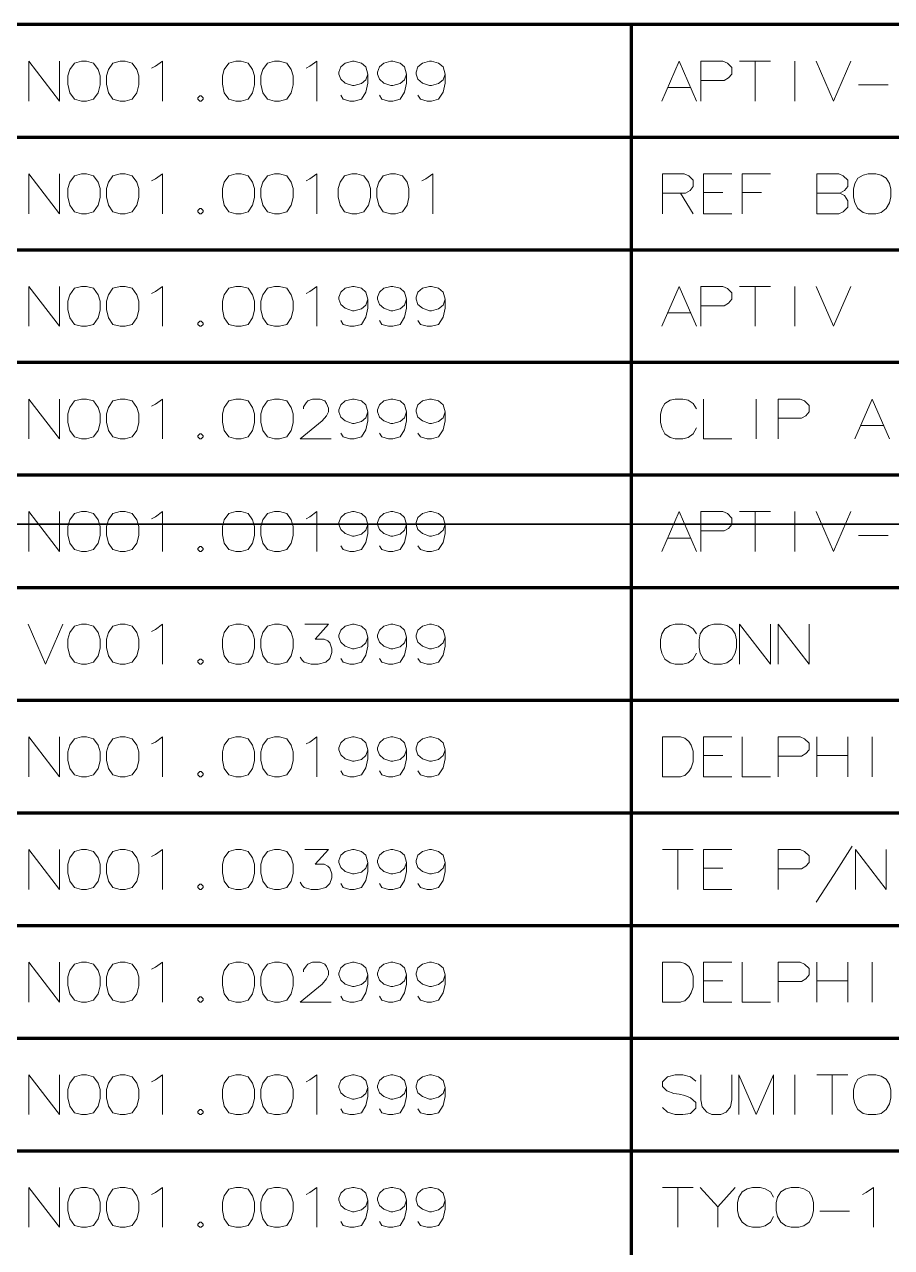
# Model space of a CAD drawing. Header units: millimetres. Extents: x 0 to 174, y 0 to 33.
# Drawn here: x 73.455 to 76.535, y 24.389 to 28.736 of the extents above; entities that cross this region are included whole.
import ezdxf

# ---------------------------------------------------------------- set-up
doc = ezdxf.new("R2010")
doc.units = ezdxf.units.MM
doc.layers.add('PDF_Geomertry', color=7, linetype='Continuous', true_color=0x405f80)

msp = doc.modelspace()

# ---------------------------------------------------------------- linework, layer by layer
at = {"layer": 'PDF_Geomertry', "color": 165, "lineweight": 70, "true_color": 0x5267a5}
for points in [[(70.2461, 28.3354), (70.2461, 27.9353), (71.3026, 27.9353), (71.3026, 28.3354), (75.611, 28.3354), (75.611, 28.7357), (71.3026, 28.7357)], [(70.2461, 27.9353), (70.2461, 27.535), (71.3026, 27.535), (71.3026, 27.9353), (75.611, 27.9353), (75.611, 28.3354), (83.901, 28.3354), (83.901, 28.7357), (75.611, 28.7357)], [(70.2461, 27.535), (70.2461, 27.1347), (71.3026, 27.1347), (71.3026, 27.535), (75.611, 27.535), (75.611, 27.9353), (83.901, 27.9353), (83.901, 28.3354), (85.7837, 28.3354), (85.7837, 28.7357), (83.901, 28.7357)], [(70.2461, 27.1347), (70.2461, 26.7346), (71.3026, 26.7346), (71.3026, 27.1347), (75.611, 27.1347), (75.611, 27.535), (83.901, 27.535), (83.901, 27.9353), (85.7837, 27.9353), (85.7837, 28.3354), (98.9892, 28.3354), (98.9892, 28.7357), (85.7837, 28.7357)], [(70.2461, 26.7346), (70.2461, 26.3343), (71.3026, 26.3343), (71.3026, 26.7346), (75.611, 26.7346), (75.611, 27.1347), (83.901, 27.1347), (83.901, 27.535), (85.7837, 27.535), (85.7837, 27.9353), (98.9892, 27.9353), (98.9892, 28.3354)], [(70.2461, 26.3343), (70.2461, 25.934), (71.3026, 25.934), (71.3026, 26.3343), (75.611, 26.3343), (75.611, 26.7346), (83.901, 26.7346), (83.901, 27.1347), (85.7837, 27.1347), (85.7837, 27.535), (98.9892, 27.535), (98.9892, 27.9353)], [(70.2461, 25.934), (70.2461, 25.5339), (71.3026, 25.5339), (71.3026, 25.934), (75.611, 25.934), (75.611, 26.3343), (83.901, 26.3343), (83.901, 26.7346), (85.7837, 26.7346), (85.7837, 27.1347), (98.9892, 27.1347), (98.9892, 27.535)], [(70.2461, 25.5339), (70.2461, 25.1336), (71.3026, 25.1336), (71.3026, 25.5339), (75.611, 25.5339), (75.611, 25.934), (83.901, 25.934), (83.901, 26.3343), (85.7837, 26.3343), (85.7837, 26.7346), (98.9892, 26.7346), (98.9892, 27.1347)], [(70.2461, 25.1336), (70.2461, 24.7333), (71.3026, 24.7333), (71.3026, 25.1336), (75.611, 25.1336), (75.611, 25.5339), (83.901, 25.5339), (83.901, 25.934), (85.7837, 25.934), (85.7837, 26.3343), (98.9892, 26.3343), (98.9892, 26.7346)], [(70.2461, 24.7333), (70.2461, 24.3332), (71.3026, 24.3332), (71.3026, 24.7333), (75.611, 24.7333), (75.611, 25.1336), (83.901, 25.1336), (83.901, 25.5339), (85.7837, 25.5339), (85.7837, 25.934), (98.9892, 25.934), (98.9892, 26.3343)], [(70.2461, 24.3332), (70.2461, 23.9329), (71.3026, 23.9329), (71.3026, 24.3332), (75.611, 24.3332), (75.611, 24.7333), (83.901, 24.7333), (83.901, 25.1336), (85.7837, 25.1336), (85.7837, 25.5339), (98.9892, 25.5339), (98.9892, 25.934)]]:
    msp.add_lwpolyline(points, dxfattribs=at)
at = {"layer": 'PDF_Geomertry', "color": 18, "lineweight": 13, "true_color": 0x260000}
for points in [[(73.5796, 28.6053), (73.5796, 28.4636), (73.4699, 28.6053), (73.4699, 28.4636)], [(73.9064, 28.5801), (73.9201, 28.5871), (73.9453, 28.6053), (73.9453, 28.4636)], [(74.4551, 28.5801), (74.4688, 28.5871), (74.4939, 28.6053), (74.4939, 28.4636)], [(74.6746, 28.5596), (74.6676, 28.5847), (74.6517, 28.5985), (74.6265, 28.6053), (74.6197, 28.6053), (74.5946, 28.5985), (74.5785, 28.5847), (74.5717, 28.5664), (74.5717, 28.5596), (74.5785, 28.5412), (74.5946, 28.5276), (74.6197, 28.5185), (74.6265, 28.5185), (74.6517, 28.5253), (74.6676, 28.539), (74.6746, 28.5596), (74.6746, 28.5276), (74.6676, 28.4956), (74.6517, 28.4704), (74.6265, 28.4636), (74.6106, 28.4636), (74.5876, 28.4704), (74.5785, 28.4842)], [(74.8117, 28.5596), (74.8049, 28.5847), (74.7889, 28.5985), (74.7636, 28.6053), (74.7568, 28.6053), (74.7317, 28.5985), (74.7157, 28.5847), (74.7087, 28.5664), (74.7087, 28.5596), (74.7157, 28.5412), (74.7317, 28.5276), (74.7568, 28.5185), (74.7636, 28.5185), (74.7889, 28.5253), (74.8049, 28.539), (74.8117, 28.5596), (74.8117, 28.5276), (74.8049, 28.4956), (74.7889, 28.4704), (74.7636, 28.4636), (74.7476, 28.4636), (74.7249, 28.4704), (74.7157, 28.4842)], [(74.9489, 28.5596), (74.9419, 28.5847), (74.926, 28.5985), (74.9008, 28.6053), (74.894, 28.6053), (74.8689, 28.5985), (74.8528, 28.5847), (74.846, 28.5664), (74.846, 28.5596), (74.8528, 28.5412), (74.8689, 28.5276), (74.894, 28.5185), (74.9008, 28.5185), (74.926, 28.5253), (74.9419, 28.539), (74.9489, 28.5596), (74.9489, 28.5276), (74.9419, 28.4956), (74.926, 28.4704), (74.9008, 28.4636), (74.8849, 28.4636), (74.8619, 28.4704), (74.8528, 28.4842)], [(75.7185, 28.4636), (75.7803, 28.6053), (75.8419, 28.4636)], [(75.8579, 28.5367), (75.9403, 28.5367), (75.9562, 28.5458), (75.9676, 28.5596), (75.9676, 28.5825), (75.9517, 28.5985), (75.9357, 28.6053), (75.8579, 28.6053), (75.8579, 28.4636)], [(75.9951, 28.6053), (76.1049, 28.6053)], [(76.05, 28.4636), (76.05, 28.6053)], [(76.1917, 28.4636), (76.1917, 28.6053)], [(76.2672, 28.6053), (76.3289, 28.4636), (76.3906, 28.6053)], [(76.4181, 28.5207), (76.5232, 28.5207)], [(75.7392, 28.5115), (75.8214, 28.5115)], [(73.5796, 28.2051), (73.5796, 28.0633), (73.4699, 28.2051), (73.4699, 28.0633)], [(73.9064, 28.18), (73.9201, 28.1868), (73.9453, 28.2051), (73.9453, 28.0633)], [(74.4551, 28.18), (74.4688, 28.1868), (74.4939, 28.2051), (74.4939, 28.0633)], [(74.8665, 28.18), (74.8803, 28.1868), (74.9054, 28.2051), (74.9054, 28.0633)], [(75.7208, 28.1365), (75.8031, 28.1365), (75.8192, 28.1457), (75.8306, 28.1593), (75.8306, 28.1822), (75.8146, 28.1982), (75.7985, 28.2051), (75.7208, 28.2051), (75.7208, 28.0633)], [(75.9676, 28.0633), (75.8671, 28.0633), (75.8671, 28.2051), (75.9676, 28.2051)], [(76.0043, 28.0633), (76.0043, 28.2051), (76.1049, 28.2051)], [(75.7849, 28.1365), (75.8306, 28.0633)], [(75.9357, 28.1388), (75.8671, 28.1388)], [(76.0729, 28.1388), (76.0043, 28.1388)], [(76.2694, 28.1365), (76.3518, 28.1365)], [(73.5796, 27.8049), (73.5796, 27.6631), (73.4699, 27.8049), (73.4699, 27.6631)], [(73.9064, 27.7797), (73.9201, 27.7865), (73.9453, 27.8049), (73.9453, 27.6631)], [(74.4551, 27.7797), (74.4688, 27.7865), (74.4939, 27.8049), (74.4939, 27.6631)], [(74.6746, 27.7592), (74.6676, 27.7843), (74.6517, 27.7981), (74.6265, 27.8049), (74.6197, 27.8049), (74.5946, 27.7981), (74.5785, 27.7843), (74.5717, 27.766), (74.5717, 27.7592), (74.5785, 27.7408), (74.5946, 27.7271), (74.6197, 27.7179), (74.6265, 27.7179), (74.6517, 27.7249), (74.6676, 27.7386), (74.6746, 27.7592), (74.6746, 27.7271), (74.6676, 27.6951), (74.6517, 27.67), (74.6265, 27.6631), (74.6106, 27.6631), (74.5876, 27.67), (74.5785, 27.6837)], [(74.8117, 27.7592), (74.8049, 27.7843), (74.7889, 27.7981), (74.7636, 27.8049), (74.7568, 27.8049), (74.7317, 27.7981), (74.7157, 27.7843), (74.7087, 27.766), (74.7087, 27.7592), (74.7157, 27.7408), (74.7317, 27.7271), (74.7568, 27.7179), (74.7636, 27.7179), (74.7889, 27.7249), (74.8049, 27.7386), (74.8117, 27.7592), (74.8117, 27.7271), (74.8049, 27.6951), (74.7889, 27.67), (74.7636, 27.6631), (74.7476, 27.6631), (74.7249, 27.67), (74.7157, 27.6837)], [(74.9489, 27.7592), (74.9419, 27.7843), (74.926, 27.7981), (74.9008, 27.8049), (74.894, 27.8049), (74.8689, 27.7981), (74.8528, 27.7843), (74.846, 27.766), (74.846, 27.7592), (74.8528, 27.7408), (74.8689, 27.7271), (74.894, 27.7179), (74.9008, 27.7179), (74.926, 27.7249), (74.9419, 27.7386), (74.9489, 27.7592), (74.9489, 27.7271), (74.9419, 27.6951), (74.926, 27.67), (74.9008, 27.6631), (74.8849, 27.6631), (74.8619, 27.67), (74.8528, 27.6837)], [(75.7185, 27.6631), (75.7803, 27.8049), (75.8419, 27.6631)], [(75.8579, 27.7363), (75.9403, 27.7363), (75.9562, 27.7454), (75.9676, 27.7592), (75.9676, 27.7819), (75.9517, 27.7979), (75.9357, 27.8049), (75.8579, 27.8049), (75.8579, 27.6631)], [(75.9951, 27.8049), (76.1049, 27.8049)], [(76.05, 27.6631), (76.05, 27.8049)], [(76.1917, 27.6631), (76.1917, 27.8049)], [(76.2672, 27.8049), (76.3289, 27.6631), (76.3906, 27.8049)], [(75.7392, 27.7111), (75.8214, 27.7111)], [(73.5796, 27.4046), (73.5796, 27.2629), (73.4699, 27.4046), (73.4699, 27.2629)], [(73.9064, 27.3794), (73.9201, 27.3864), (73.9453, 27.4046), (73.9453, 27.2629)], [(74.5442, 27.2629), (74.4344, 27.2629), (74.5122, 27.3269), (74.5282, 27.3451), (74.5351, 27.3589), (74.5351, 27.3726), (74.5282, 27.3886), (74.5214, 27.3978), (74.5054, 27.4046), (74.4779, 27.4046), (74.4619, 27.3978), (74.4551, 27.3908), (74.446, 27.3772), (74.446, 27.3703)], [(74.6746, 27.3589), (74.6676, 27.384), (74.6517, 27.3978), (74.6265, 27.4046), (74.6197, 27.4046), (74.5946, 27.3978), (74.5785, 27.384), (74.5717, 27.3657), (74.5717, 27.3589), (74.5785, 27.3406), (74.5946, 27.3269), (74.6197, 27.3178), (74.6265, 27.3178), (74.6517, 27.3246), (74.6676, 27.3383), (74.6746, 27.3589), (74.6746, 27.3269), (74.6676, 27.2949), (74.6517, 27.2697), (74.6265, 27.2629), (74.6106, 27.2629), (74.5876, 27.2697), (74.5785, 27.2835)], [(74.8117, 27.3589), (74.8049, 27.384), (74.7889, 27.3978), (74.7636, 27.4046), (74.7568, 27.4046), (74.7317, 27.3978), (74.7157, 27.384), (74.7087, 27.3657), (74.7087, 27.3589), (74.7157, 27.3406), (74.7317, 27.3269), (74.7568, 27.3178), (74.7636, 27.3178), (74.7889, 27.3246), (74.8049, 27.3383), (74.8117, 27.3589), (74.8117, 27.3269), (74.8049, 27.2949), (74.7889, 27.2697), (74.7636, 27.2629), (74.7476, 27.2629), (74.7249, 27.2697), (74.7157, 27.2835)], [(74.9489, 27.3589), (74.9419, 27.384), (74.926, 27.3978), (74.9008, 27.4046), (74.894, 27.4046), (74.8689, 27.3978), (74.8528, 27.384), (74.846, 27.3657), (74.846, 27.3589), (74.8528, 27.3406), (74.8689, 27.3269), (74.894, 27.3178), (74.9008, 27.3178), (74.926, 27.3246), (74.9419, 27.3383), (74.9489, 27.3589), (74.9489, 27.3269), (74.9419, 27.2949), (74.926, 27.2697), (74.9008, 27.2629), (74.8849, 27.2629), (74.8619, 27.2697), (74.8528, 27.2835)], [(75.8419, 27.3018), (75.8306, 27.2811), (75.8122, 27.2675), (75.794, 27.2629), (75.7665, 27.2629), (75.7482, 27.2675), (75.73, 27.2811), (75.7185, 27.3018), (75.714, 27.3224), (75.714, 27.3497), (75.7185, 27.3703), (75.73, 27.3886), (75.7482, 27.4), (75.7665, 27.4046), (75.794, 27.4046), (75.8122, 27.4), (75.8306, 27.3886), (75.8419, 27.3703)], [(75.8671, 27.4046), (75.8671, 27.2629), (75.9676, 27.2629)], [(76.0546, 27.2629), (76.0546, 27.4046)], [(76.1322, 27.336), (76.2146, 27.336), (76.2306, 27.3451), (76.2419, 27.3589), (76.2419, 27.3818), (76.226, 27.3978), (76.21, 27.4046), (76.1322, 27.4046), (76.1322, 27.2629)], [(76.4043, 27.2629), (76.466, 27.4046), (76.5278, 27.2629)], [(76.4249, 27.3108), (76.5072, 27.3108)], [(73.5796, 27.0044), (73.5796, 26.8626), (73.4699, 27.0044), (73.4699, 26.8626)], [(73.9064, 26.9792), (73.9201, 26.9861), (73.9453, 27.0044), (73.9453, 26.8626)], [(74.4551, 26.9792), (74.4688, 26.9861), (74.4939, 27.0044), (74.4939, 26.8626)], [(74.6746, 26.9586), (74.6676, 26.9837), (74.6517, 26.9975), (74.6265, 27.0044), (74.6197, 27.0044), (74.5946, 26.9975), (74.5785, 26.9837), (74.5717, 26.9656), (74.5717, 26.9586), (74.5785, 26.9404), (74.5946, 26.9267), (74.6197, 26.9175), (74.6265, 26.9175), (74.6517, 26.9243), (74.6676, 26.9381), (74.6746, 26.9586), (74.6746, 26.9267), (74.6676, 26.8946), (74.6517, 26.8694), (74.6265, 26.8626), (74.6106, 26.8626), (74.5876, 26.8694), (74.5785, 26.8832)], [(74.8117, 26.9586), (74.8049, 26.9837), (74.7889, 26.9975), (74.7636, 27.0044), (74.7568, 27.0044), (74.7317, 26.9975), (74.7157, 26.9837), (74.7087, 26.9656), (74.7087, 26.9586), (74.7157, 26.9404), (74.7317, 26.9267), (74.7568, 26.9175), (74.7636, 26.9175), (74.7889, 26.9243), (74.8049, 26.9381), (74.8117, 26.9586), (74.8117, 26.9267), (74.8049, 26.8946), (74.7889, 26.8694), (74.7636, 26.8626), (74.7476, 26.8626), (74.7249, 26.8694), (74.7157, 26.8832)], [(74.9489, 26.9586), (74.9419, 26.9837), (74.926, 26.9975), (74.9008, 27.0044), (74.894, 27.0044), (74.8689, 26.9975), (74.8528, 26.9837), (74.846, 26.9656), (74.846, 26.9586), (74.8528, 26.9404), (74.8689, 26.9267), (74.894, 26.9175), (74.9008, 26.9175), (74.926, 26.9243), (74.9419, 26.9381), (74.9489, 26.9586), (74.9489, 26.9267), (74.9419, 26.8946), (74.926, 26.8694), (74.9008, 26.8626), (74.8849, 26.8626), (74.8619, 26.8694), (74.8528, 26.8832)], [(75.7185, 26.8626), (75.7803, 27.0044), (75.8419, 26.8626)], [(75.8579, 26.9358), (75.9403, 26.9358), (75.9562, 26.945), (75.9676, 26.9586), (75.9676, 26.9815), (75.9517, 26.9975), (75.9357, 27.0044), (75.8579, 27.0044), (75.8579, 26.8626)], [(75.9951, 27.0044), (76.1049, 27.0044)], [(76.05, 26.8626), (76.05, 27.0044)], [(76.1917, 26.8626), (76.1917, 27.0044)], [(76.2672, 27.0044), (76.3289, 26.8626), (76.3906, 27.0044)], [(75.7392, 26.9107), (75.8214, 26.9107)], [(76.4181, 26.9199), (76.5232, 26.9199)], [(73.4675, 26.6042), (73.5292, 26.4624), (73.591, 26.6042)], [(73.9064, 26.579), (73.9201, 26.5858), (73.9453, 26.6042), (73.9453, 26.4624)], [(74.4344, 26.4875), (74.4414, 26.4761), (74.4482, 26.4693), (74.4733, 26.4624), (74.4985, 26.4624), (74.526, 26.4693), (74.5396, 26.4829), (74.5465, 26.5036), (74.5465, 26.5172), (74.5396, 26.5379), (74.5328, 26.5447), (74.519, 26.5515), (74.4871, 26.5515), (74.5351, 26.6042), (74.4506, 26.6042)], [(74.6746, 26.5585), (74.6676, 26.5836), (74.6517, 26.5972), (74.6265, 26.6042), (74.6197, 26.6042), (74.5946, 26.5972), (74.5785, 26.5836), (74.5717, 26.5653), (74.5717, 26.5585), (74.5785, 26.5401), (74.5946, 26.5264), (74.6197, 26.5172), (74.6265, 26.5172), (74.6517, 26.5242), (74.6676, 26.5379), (74.6746, 26.5585), (74.6746, 26.5264), (74.6676, 26.4944), (74.6517, 26.4693), (74.6265, 26.4624), (74.6106, 26.4624), (74.5876, 26.4693), (74.5785, 26.4829)], [(74.8117, 26.5585), (74.8049, 26.5836), (74.7889, 26.5972), (74.7636, 26.6042), (74.7568, 26.6042), (74.7317, 26.5972), (74.7157, 26.5836), (74.7087, 26.5653), (74.7087, 26.5585), (74.7157, 26.5401), (74.7317, 26.5264), (74.7568, 26.5172), (74.7636, 26.5172), (74.7889, 26.5242), (74.8049, 26.5379), (74.8117, 26.5585), (74.8117, 26.5264), (74.8049, 26.4944), (74.7889, 26.4693), (74.7636, 26.4624), (74.7476, 26.4624), (74.7249, 26.4693), (74.7157, 26.4829)], [(74.9489, 26.5585), (74.9419, 26.5836), (74.926, 26.5972), (74.9008, 26.6042), (74.894, 26.6042), (74.8689, 26.5972), (74.8528, 26.5836), (74.846, 26.5653), (74.846, 26.5585), (74.8528, 26.5401), (74.8689, 26.5264), (74.894, 26.5172), (74.9008, 26.5172), (74.926, 26.5242), (74.9419, 26.5379), (74.9489, 26.5585), (74.9489, 26.5264), (74.9419, 26.4944), (74.926, 26.4693), (74.9008, 26.4624), (74.8849, 26.4624), (74.8619, 26.4693), (74.8528, 26.4829)], [(75.8419, 26.5013), (75.8306, 26.4807), (75.8122, 26.4669), (75.794, 26.4624), (75.7665, 26.4624), (75.7482, 26.4669), (75.73, 26.4807), (75.7185, 26.5013), (75.714, 26.5218), (75.714, 26.5493), (75.7185, 26.5699), (75.73, 26.5882), (75.7482, 26.5996), (75.7665, 26.6042), (75.794, 26.6042), (75.8122, 26.5996), (75.8306, 26.5882), (75.8419, 26.5699)], [(76.1049, 26.6042), (76.1049, 26.4624), (75.9951, 26.6042), (75.9951, 26.4624)], [(76.2419, 26.6042), (76.2419, 26.4624), (76.1322, 26.6042), (76.1322, 26.4624)], [(73.5796, 26.2039), (73.5796, 26.0622), (73.4699, 26.2039), (73.4699, 26.0622)], [(73.9064, 26.1788), (73.9201, 26.1856), (73.9453, 26.2039), (73.9453, 26.0622)], [(74.4551, 26.1788), (74.4688, 26.1856), (74.4939, 26.2039), (74.4939, 26.0622)], [(74.6746, 26.1582), (74.6676, 26.1833), (74.6517, 26.1971), (74.6265, 26.2039), (74.6197, 26.2039), (74.5946, 26.1971), (74.5785, 26.1833), (74.5717, 26.165), (74.5717, 26.1582), (74.5785, 26.1399), (74.5946, 26.1263), (74.6197, 26.1171), (74.6265, 26.1171), (74.6517, 26.1239), (74.6676, 26.1376), (74.6746, 26.1582), (74.6746, 26.1263), (74.6676, 26.0942), (74.6517, 26.069), (74.6265, 26.0622), (74.6106, 26.0622), (74.5876, 26.069), (74.5785, 26.0828)], [(74.8117, 26.1582), (74.8049, 26.1833), (74.7889, 26.1971), (74.7636, 26.2039), (74.7568, 26.2039), (74.7317, 26.1971), (74.7157, 26.1833), (74.7087, 26.165), (74.7087, 26.1582), (74.7157, 26.1399), (74.7317, 26.1263), (74.7568, 26.1171), (74.7636, 26.1171), (74.7889, 26.1239), (74.8049, 26.1376), (74.8117, 26.1582), (74.8117, 26.1263), (74.8049, 26.0942), (74.7889, 26.069), (74.7636, 26.0622), (74.7476, 26.0622), (74.7249, 26.069), (74.7157, 26.0828)], [(74.9489, 26.1582), (74.9419, 26.1833), (74.926, 26.1971), (74.9008, 26.2039), (74.894, 26.2039), (74.8689, 26.1971), (74.8528, 26.1833), (74.846, 26.165), (74.846, 26.1582), (74.8528, 26.1399), (74.8689, 26.1263), (74.894, 26.1171), (74.9008, 26.1171), (74.926, 26.1239), (74.9419, 26.1376), (74.9489, 26.1582), (74.9489, 26.1263), (74.9419, 26.0942), (74.926, 26.069), (74.9008, 26.0622), (74.8849, 26.0622), (74.8619, 26.069), (74.8528, 26.0828)], [(75.7825, 26.0622), (75.8008, 26.0668), (75.8146, 26.0804), (75.8237, 26.0942), (75.8306, 26.1147), (75.8306, 26.1536), (75.8237, 26.1742), (75.8146, 26.1879), (75.8008, 26.1993), (75.7849, 26.2039), (75.7208, 26.2039), (75.7208, 26.0622), (75.7849, 26.0622)], [(75.9676, 26.0622), (75.8671, 26.0622), (75.8671, 26.2039), (75.9676, 26.2039)], [(76.0043, 26.2039), (76.0043, 26.0622), (76.1049, 26.0622)], [(76.1322, 26.1353), (76.2146, 26.1353), (76.2306, 26.1444), (76.2419, 26.1582), (76.2419, 26.1811), (76.226, 26.1971), (76.21, 26.2039), (76.1322, 26.2039), (76.1322, 26.0622)], [(76.2694, 26.2039), (76.2694, 26.0622)], [(76.3792, 26.2039), (76.3792, 26.0622)], [(76.466, 26.0622), (76.466, 26.2039)], [(75.9357, 26.1376), (75.8671, 26.1376)], [(76.3792, 26.1376), (76.2694, 26.1376)], [(73.5796, 25.8036), (73.5796, 25.6619), (73.4699, 25.8036), (73.4699, 25.6619)], [(73.9064, 25.7785), (73.9201, 25.7854), (73.9453, 25.8036), (73.9453, 25.6619)], [(74.4344, 25.6871), (74.4414, 25.6757), (74.4482, 25.6688), (74.4733, 25.6619), (74.4985, 25.6619), (74.526, 25.6688), (74.5396, 25.6825), (74.5465, 25.7031), (74.5465, 25.7168), (74.5396, 25.7374), (74.5328, 25.7443), (74.519, 25.7511), (74.4871, 25.7511), (74.5351, 25.8036), (74.4506, 25.8036)], [(74.6746, 25.7579), (74.6676, 25.7831), (74.6517, 25.7968), (74.6265, 25.8036), (74.6197, 25.8036), (74.5946, 25.7968), (74.5785, 25.7831), (74.5717, 25.7649), (74.5717, 25.7579), (74.5785, 25.7397), (74.5946, 25.726), (74.6197, 25.7168), (74.6265, 25.7168), (74.6517, 25.7236), (74.6676, 25.7374), (74.6746, 25.7579), (74.6746, 25.726), (74.6676, 25.6939), (74.6517, 25.6688), (74.6265, 25.6619), (74.6106, 25.6619), (74.5876, 25.6688), (74.5785, 25.6825)], [(74.8117, 25.7579), (74.8049, 25.7831), (74.7889, 25.7968), (74.7636, 25.8036), (74.7568, 25.8036), (74.7317, 25.7968), (74.7157, 25.7831), (74.7087, 25.7649), (74.7087, 25.7579), (74.7157, 25.7397), (74.7317, 25.726), (74.7568, 25.7168), (74.7636, 25.7168), (74.7889, 25.7236), (74.8049, 25.7374), (74.8117, 25.7579), (74.8117, 25.726), (74.8049, 25.6939), (74.7889, 25.6688), (74.7636, 25.6619), (74.7476, 25.6619), (74.7249, 25.6688), (74.7157, 25.6825)], [(74.9489, 25.7579), (74.9419, 25.7831), (74.926, 25.7968), (74.9008, 25.8036), (74.894, 25.8036), (74.8689, 25.7968), (74.8528, 25.7831), (74.846, 25.7649), (74.846, 25.7579), (74.8528, 25.7397), (74.8689, 25.726), (74.894, 25.7168), (74.9008, 25.7168), (74.926, 25.7236), (74.9419, 25.7374), (74.9489, 25.7579), (74.9489, 25.726), (74.9419, 25.6939), (74.926, 25.6688), (74.9008, 25.6619), (74.8849, 25.6619), (74.8619, 25.6688), (74.8528, 25.6825)], [(75.7208, 25.8036), (75.8306, 25.8036)], [(75.7757, 25.6619), (75.7757, 25.8036)], [(75.9676, 25.6619), (75.8671, 25.6619), (75.8671, 25.8036), (75.9676, 25.8036)], [(76.1322, 25.7351), (76.2146, 25.7351), (76.2306, 25.7443), (76.2419, 25.7579), (76.2419, 25.7808), (76.226, 25.7968), (76.21, 25.8036), (76.1322, 25.8036), (76.1322, 25.6619)], [(76.2672, 25.6163), (76.3311, 25.7146), (76.3951, 25.8151)], [(76.5164, 25.8036), (76.5164, 25.6619), (76.4065, 25.8036), (76.4065, 25.6619)], [(75.9357, 25.7374), (75.8671, 25.7374)], [(73.5796, 25.4035), (73.5796, 25.2617), (73.4699, 25.4035), (73.4699, 25.2617)], [(73.9064, 25.3783), (73.9201, 25.3851), (73.9453, 25.4035), (73.9453, 25.2617)], [(74.5442, 25.2617), (74.4344, 25.2617), (74.5122, 25.3257), (74.5282, 25.344), (74.5351, 25.3578), (74.5351, 25.3714), (74.5282, 25.3875), (74.5214, 25.3965), (74.5054, 25.4035), (74.4779, 25.4035), (74.4619, 25.3965), (74.4551, 25.3897), (74.446, 25.376), (74.446, 25.3692)], [(74.6746, 25.3578), (74.6676, 25.3829), (74.6517, 25.3965), (74.6265, 25.4035), (74.6197, 25.4035), (74.5946, 25.3965), (74.5785, 25.3829), (74.5717, 25.3646), (74.5717, 25.3578), (74.5785, 25.3394), (74.5946, 25.3257), (74.6197, 25.3165), (74.6265, 25.3165), (74.6517, 25.3235), (74.6676, 25.3371), (74.6746, 25.3578), (74.6746, 25.3257), (74.6676, 25.2938), (74.6517, 25.2686), (74.6265, 25.2617), (74.6106, 25.2617), (74.5876, 25.2686), (74.5785, 25.2822)], [(74.8117, 25.3578), (74.8049, 25.3829), (74.7889, 25.3965), (74.7636, 25.4035), (74.7568, 25.4035), (74.7317, 25.3965), (74.7157, 25.3829), (74.7087, 25.3646), (74.7087, 25.3578), (74.7157, 25.3394), (74.7317, 25.3257), (74.7568, 25.3165), (74.7636, 25.3165), (74.7889, 25.3235), (74.8049, 25.3371), (74.8117, 25.3578), (74.8117, 25.3257), (74.8049, 25.2938), (74.7889, 25.2686), (74.7636, 25.2617), (74.7476, 25.2617), (74.7249, 25.2686), (74.7157, 25.2822)], [(74.9489, 25.3578), (74.9419, 25.3829), (74.926, 25.3965), (74.9008, 25.4035), (74.894, 25.4035), (74.8689, 25.3965), (74.8528, 25.3829), (74.846, 25.3646), (74.846, 25.3578), (74.8528, 25.3394), (74.8689, 25.3257), (74.894, 25.3165), (74.9008, 25.3165), (74.926, 25.3235), (74.9419, 25.3371), (74.9489, 25.3578), (74.9489, 25.3257), (74.9419, 25.2938), (74.926, 25.2686), (74.9008, 25.2617), (74.8849, 25.2617), (74.8619, 25.2686), (74.8528, 25.2822)], [(75.7825, 25.2617), (75.8008, 25.2663), (75.8146, 25.28), (75.8237, 25.2938), (75.8306, 25.3143), (75.8306, 25.3532), (75.8237, 25.3738), (75.8146, 25.3875), (75.8008, 25.3989), (75.7849, 25.4035), (75.7208, 25.4035), (75.7208, 25.2617), (75.7849, 25.2617)], [(75.9676, 25.2617), (75.8671, 25.2617), (75.8671, 25.4035), (75.9676, 25.4035)], [(76.0043, 25.4035), (76.0043, 25.2617), (76.1049, 25.2617)], [(76.1322, 25.3349), (76.2146, 25.3349), (76.2306, 25.344), (76.2419, 25.3578), (76.2419, 25.3806), (76.226, 25.3965), (76.21, 25.4035), (76.1322, 25.4035), (76.1322, 25.2617)], [(76.2694, 25.4035), (76.2694, 25.2617)], [(76.3792, 25.4035), (76.3792, 25.2617)], [(76.466, 25.2617), (76.466, 25.4035)], [(75.9357, 25.3371), (75.8671, 25.3371)], [(76.3792, 25.3371), (76.2694, 25.3371)], [(73.5796, 25.0032), (73.5796, 24.8615), (73.4699, 25.0032), (73.4699, 24.8615)], [(73.9064, 24.9781), (73.9201, 24.9849), (73.9453, 25.0032), (73.9453, 24.8615)], [(74.4551, 24.9781), (74.4688, 24.9849), (74.4939, 25.0032), (74.4939, 24.8615)], [(74.6746, 24.9575), (74.6676, 24.9826), (74.6517, 24.9964), (74.6265, 25.0032), (74.6197, 25.0032), (74.5946, 24.9964), (74.5785, 24.9826), (74.5717, 24.9643), (74.5717, 24.9575), (74.5785, 24.9392), (74.5946, 24.9254), (74.6197, 24.9164), (74.6265, 24.9164), (74.6517, 24.9232), (74.6676, 24.9369), (74.6746, 24.9575), (74.6746, 24.9254), (74.6676, 24.8935), (74.6517, 24.8683), (74.6265, 24.8615), (74.6106, 24.8615), (74.5876, 24.8683), (74.5785, 24.8821)], [(74.8117, 24.9575), (74.8049, 24.9826), (74.7889, 24.9964), (74.7636, 25.0032), (74.7568, 25.0032), (74.7317, 24.9964), (74.7157, 24.9826), (74.7087, 24.9643), (74.7087, 24.9575), (74.7157, 24.9392), (74.7317, 24.9254), (74.7568, 24.9164), (74.7636, 24.9164), (74.7889, 24.9232), (74.8049, 24.9369), (74.8117, 24.9575), (74.8117, 24.9254), (74.8049, 24.8935), (74.7889, 24.8683), (74.7636, 24.8615), (74.7476, 24.8615), (74.7249, 24.8683), (74.7157, 24.8821)], [(74.9489, 24.9575), (74.9419, 24.9826), (74.926, 24.9964), (74.9008, 25.0032), (74.894, 25.0032), (74.8689, 24.9964), (74.8528, 24.9826), (74.846, 24.9643), (74.846, 24.9575), (74.8528, 24.9392), (74.8689, 24.9254), (74.894, 24.9164), (74.9008, 24.9164), (74.926, 24.9232), (74.9419, 24.9369), (74.9489, 24.9575), (74.9489, 24.9254), (74.9419, 24.8935), (74.926, 24.8683), (74.9008, 24.8615), (74.8849, 24.8615), (74.8619, 24.8683), (74.8528, 24.8821)], [(75.8397, 24.9803), (75.8214, 24.9964), (75.794, 25.0032), (75.7665, 25.0032), (75.7392, 24.9964), (75.7208, 24.9781), (75.7208, 24.9621), (75.7368, 24.9461), (75.7619, 24.9369), (75.7803, 24.9346), (75.8008, 24.93), (75.8214, 24.921), (75.8397, 24.9049), (75.8397, 24.8843), (75.8214, 24.8661), (75.794, 24.8615), (75.7665, 24.8615), (75.7392, 24.8706), (75.7208, 24.8867)], [(75.9676, 25.0032), (75.9676, 24.914), (75.9632, 24.8889), (75.9471, 24.8706), (75.9289, 24.8615), (75.8968, 24.8615), (75.8786, 24.8706), (75.8625, 24.8889), (75.8579, 24.914), (75.8579, 25.0032)], [(76.1162, 24.8615), (76.1162, 25.0032), (76.0546, 24.8615), (75.9928, 25.0032), (75.9928, 24.8615)], [(76.1917, 24.8615), (76.1917, 25.0032)], [(76.2694, 25.0032), (76.3792, 25.0032)], [(76.3243, 24.8615), (76.3243, 25.0032)], [(73.5796, 24.6029), (73.5796, 24.4613), (73.4699, 24.6029), (73.4699, 24.4613)], [(73.9064, 24.5778), (73.9201, 24.5847), (73.9453, 24.6029), (73.9453, 24.4613)], [(74.4551, 24.5778), (74.4688, 24.5847), (74.4939, 24.6029), (74.4939, 24.4613)], [(74.6746, 24.5572), (74.6676, 24.5824), (74.6517, 24.5961), (74.6265, 24.6029), (74.6197, 24.6029), (74.5946, 24.5961), (74.5785, 24.5824), (74.5717, 24.5642), (74.5717, 24.5572), (74.5785, 24.5389), (74.5946, 24.5253), (74.6197, 24.5161), (74.6265, 24.5161), (74.6517, 24.5229), (74.6676, 24.5367), (74.6746, 24.5572), (74.6746, 24.5253), (74.6676, 24.4932), (74.6517, 24.4681), (74.6265, 24.4613), (74.6106, 24.4613), (74.5876, 24.4681), (74.5785, 24.4818)], [(74.8117, 24.5572), (74.8049, 24.5824), (74.7889, 24.5961), (74.7636, 24.6029), (74.7568, 24.6029), (74.7317, 24.5961), (74.7157, 24.5824), (74.7087, 24.5642), (74.7087, 24.5572), (74.7157, 24.5389), (74.7317, 24.5253), (74.7568, 24.5161), (74.7636, 24.5161), (74.7889, 24.5229), (74.8049, 24.5367), (74.8117, 24.5572), (74.8117, 24.5253), (74.8049, 24.4932), (74.7889, 24.4681), (74.7636, 24.4613), (74.7476, 24.4613), (74.7249, 24.4681), (74.7157, 24.4818)], [(74.9489, 24.5572), (74.9419, 24.5824), (74.926, 24.5961), (74.9008, 24.6029), (74.894, 24.6029), (74.8689, 24.5961), (74.8528, 24.5824), (74.846, 24.5642), (74.846, 24.5572), (74.8528, 24.5389), (74.8689, 24.5253), (74.894, 24.5161), (74.9008, 24.5161), (74.926, 24.5229), (74.9419, 24.5367), (74.9489, 24.5572), (74.9489, 24.5253), (74.9419, 24.4932), (74.926, 24.4681), (74.9008, 24.4613), (74.8849, 24.4613), (74.8619, 24.4681), (74.8528, 24.4818)], [(75.7208, 24.6029), (75.8306, 24.6029)], [(75.7757, 24.4613), (75.7757, 24.6029)], [(75.8557, 24.6029), (75.9174, 24.5344), (75.9792, 24.6029)], [(76.1162, 24.5001), (76.1049, 24.4796), (76.0865, 24.4658), (76.0683, 24.4613), (76.0408, 24.4613), (76.0225, 24.4658), (76.0043, 24.4796), (75.9928, 24.5001), (75.9883, 24.5207), (75.9883, 24.5481), (75.9928, 24.5686), (76.0043, 24.5869), (76.0225, 24.5983), (76.0408, 24.6029), (76.0683, 24.6029), (76.0865, 24.5983), (76.1049, 24.5869), (76.1162, 24.5686)], [(76.4318, 24.5778), (76.4454, 24.5847), (76.4706, 24.6029), (76.4706, 24.4613)], [(75.9174, 24.5344), (75.9174, 24.4613)], [(76.2808, 24.5183), (76.386, 24.5183)]]:
    msp.add_lwpolyline(points, dxfattribs=at)
for points in [[(73.6572, 28.6053), (73.6321, 28.5985), (73.6161, 28.5756), (73.6093, 28.5528), (73.6093, 28.5231), (73.6161, 28.4933), (73.6321, 28.4704), (73.6572, 28.4636), (73.6756, 28.4636), (73.7007, 28.4704), (73.7167, 28.4933), (73.7236, 28.5207), (73.7236, 28.5528), (73.7167, 28.5756), (73.7007, 28.5985), (73.6756, 28.6053), (73.6572, 28.6053)], [(73.7944, 28.6053), (73.7693, 28.5985), (73.7532, 28.5756), (73.7464, 28.5528), (73.7464, 28.5231), (73.7532, 28.4933), (73.7693, 28.4704), (73.7944, 28.4636), (73.8126, 28.4636), (73.8378, 28.4704), (73.8539, 28.4933), (73.8607, 28.5207), (73.8607, 28.5528), (73.8539, 28.5756), (73.8378, 28.5985), (73.8126, 28.6053), (73.7944, 28.6053)], [(74.2058, 28.6053), (74.1807, 28.5985), (74.1647, 28.5756), (74.1579, 28.5528), (74.1579, 28.5231), (74.1647, 28.4933), (74.1807, 28.4704), (74.2058, 28.4636), (74.2242, 28.4636), (74.2493, 28.4704), (74.2653, 28.4933), (74.2722, 28.5207), (74.2722, 28.5528), (74.2653, 28.5756), (74.2493, 28.5985), (74.2242, 28.6053), (74.2058, 28.6053)], [(74.3431, 28.6053), (74.3179, 28.5985), (74.3019, 28.5756), (74.295, 28.5528), (74.295, 28.5231), (74.3019, 28.4933), (74.3179, 28.4704), (74.3431, 28.4636), (74.3614, 28.4636), (74.3865, 28.4704), (74.4025, 28.4933), (74.4093, 28.5207), (74.4093, 28.5528), (74.4025, 28.5756), (74.3865, 28.5985), (74.3614, 28.6053), (74.3431, 28.6053)], [(74.0893, 28.4704), (74.0893, 28.475), (74.0825, 28.4818), (74.0779, 28.4818), (74.071, 28.475), (74.071, 28.4704), (74.0779, 28.4636), (74.0825, 28.4636)], [(73.6572, 28.2051), (73.6321, 28.1982), (73.6161, 28.1754), (73.6093, 28.1525), (73.6093, 28.1228), (73.6161, 28.0931), (73.6321, 28.0701), (73.6572, 28.0633), (73.6756, 28.0633), (73.7007, 28.0701), (73.7167, 28.0931), (73.7236, 28.1206), (73.7236, 28.1525), (73.7167, 28.1754), (73.7007, 28.1982), (73.6756, 28.2051), (73.6572, 28.2051)], [(73.7944, 28.2051), (73.7693, 28.1982), (73.7532, 28.1754), (73.7464, 28.1525), (73.7464, 28.1228), (73.7532, 28.0931), (73.7693, 28.0701), (73.7944, 28.0633), (73.8126, 28.0633), (73.8378, 28.0701), (73.8539, 28.0931), (73.8607, 28.1206), (73.8607, 28.1525), (73.8539, 28.1754), (73.8378, 28.1982), (73.8126, 28.2051), (73.7944, 28.2051)], [(74.2058, 28.2051), (74.1807, 28.1982), (74.1647, 28.1754), (74.1579, 28.1525), (74.1579, 28.1228), (74.1647, 28.0931), (74.1807, 28.0701), (74.2058, 28.0633), (74.2242, 28.0633), (74.2493, 28.0701), (74.2653, 28.0931), (74.2722, 28.1206), (74.2722, 28.1525), (74.2653, 28.1754), (74.2493, 28.1982), (74.2242, 28.2051), (74.2058, 28.2051)], [(74.3431, 28.2051), (74.3179, 28.1982), (74.3019, 28.1754), (74.295, 28.1525), (74.295, 28.1228), (74.3019, 28.0931), (74.3179, 28.0701), (74.3431, 28.0633), (74.3614, 28.0633), (74.3865, 28.0701), (74.4025, 28.0931), (74.4093, 28.1206), (74.4093, 28.1525), (74.4025, 28.1754), (74.3865, 28.1982), (74.3614, 28.2051), (74.3431, 28.2051)], [(74.6174, 28.2051), (74.5922, 28.1982), (74.5762, 28.1754), (74.5693, 28.1525), (74.5693, 28.1228), (74.5762, 28.0931), (74.5922, 28.0701), (74.6174, 28.0633), (74.6357, 28.0633), (74.6608, 28.0701), (74.6768, 28.0931), (74.6836, 28.1206), (74.6836, 28.1525), (74.6768, 28.1754), (74.6608, 28.1982), (74.6357, 28.2051), (74.6174, 28.2051)], [(74.7546, 28.2051), (74.7294, 28.1982), (74.7133, 28.1754), (74.7065, 28.1525), (74.7065, 28.1228), (74.7133, 28.0931), (74.7294, 28.0701), (74.7546, 28.0633), (74.7728, 28.0633), (74.7979, 28.0701), (74.814, 28.0931), (74.8208, 28.1206), (74.8208, 28.1525), (74.814, 28.1754), (74.7979, 28.1982), (74.7728, 28.2051), (74.7546, 28.2051)], [(76.3472, 28.0633), (76.3632, 28.0701), (76.3792, 28.0863), (76.3792, 28.109), (76.3678, 28.1274), (76.3518, 28.1365), (76.3678, 28.1457), (76.3792, 28.1593), (76.3792, 28.1822), (76.3632, 28.1982), (76.3472, 28.2051), (76.2694, 28.2051), (76.2694, 28.0633)], [(76.4524, 28.2051), (76.434, 28.2006), (76.4157, 28.189), (76.4043, 28.1708), (76.3997, 28.1503), (76.3997, 28.1228), (76.4043, 28.1022), (76.4157, 28.0817), (76.434, 28.0679), (76.4524, 28.0633), (76.4797, 28.0633), (76.4981, 28.0679), (76.5164, 28.0817), (76.5278, 28.1022), (76.5324, 28.1228), (76.5324, 28.1503), (76.5278, 28.1708), (76.5164, 28.189), (76.4981, 28.2006), (76.4797, 28.2051), (76.4524, 28.2051)], [(74.0893, 28.0701), (74.0893, 28.0747), (74.0825, 28.0817), (74.0779, 28.0817), (74.071, 28.0747), (74.071, 28.0701), (74.0779, 28.0633), (74.0825, 28.0633)], [(73.6572, 27.8049), (73.6321, 27.7981), (73.6161, 27.7751), (73.6093, 27.7522), (73.6093, 27.7225), (73.6161, 27.6928), (73.6321, 27.67), (73.6572, 27.6631), (73.6756, 27.6631), (73.7007, 27.67), (73.7167, 27.6928), (73.7236, 27.7203), (73.7236, 27.7522), (73.7167, 27.7751), (73.7007, 27.7981), (73.6756, 27.8049), (73.6572, 27.8049)], [(73.7944, 27.8049), (73.7693, 27.7981), (73.7532, 27.7751), (73.7464, 27.7522), (73.7464, 27.7225), (73.7532, 27.6928), (73.7693, 27.67), (73.7944, 27.6631), (73.8126, 27.6631), (73.8378, 27.67), (73.8539, 27.6928), (73.8607, 27.7203), (73.8607, 27.7522), (73.8539, 27.7751), (73.8378, 27.7981), (73.8126, 27.8049), (73.7944, 27.8049)], [(74.2058, 27.8049), (74.1807, 27.7981), (74.1647, 27.7751), (74.1579, 27.7522), (74.1579, 27.7225), (74.1647, 27.6928), (74.1807, 27.67), (74.2058, 27.6631), (74.2242, 27.6631), (74.2493, 27.67), (74.2653, 27.6928), (74.2722, 27.7203), (74.2722, 27.7522), (74.2653, 27.7751), (74.2493, 27.7981), (74.2242, 27.8049), (74.2058, 27.8049)], [(74.3431, 27.8049), (74.3179, 27.7981), (74.3019, 27.7751), (74.295, 27.7522), (74.295, 27.7225), (74.3019, 27.6928), (74.3179, 27.67), (74.3431, 27.6631), (74.3614, 27.6631), (74.3865, 27.67), (74.4025, 27.6928), (74.4093, 27.7203), (74.4093, 27.7522), (74.4025, 27.7751), (74.3865, 27.7981), (74.3614, 27.8049), (74.3431, 27.8049)], [(74.0893, 27.67), (74.0893, 27.6746), (74.0825, 27.6814), (74.0779, 27.6814), (74.071, 27.6746), (74.071, 27.67), (74.0779, 27.6631), (74.0825, 27.6631)], [(73.6572, 27.4046), (73.6321, 27.3978), (73.6161, 27.3749), (73.6093, 27.3521), (73.6093, 27.3224), (73.6161, 27.2926), (73.6321, 27.2697), (73.6572, 27.2629), (73.6756, 27.2629), (73.7007, 27.2697), (73.7167, 27.2926), (73.7236, 27.32), (73.7236, 27.3521), (73.7167, 27.3749), (73.7007, 27.3978), (73.6756, 27.4046), (73.6572, 27.4046)], [(73.7944, 27.4046), (73.7693, 27.3978), (73.7532, 27.3749), (73.7464, 27.3521), (73.7464, 27.3224), (73.7532, 27.2926), (73.7693, 27.2697), (73.7944, 27.2629), (73.8126, 27.2629), (73.8378, 27.2697), (73.8539, 27.2926), (73.8607, 27.32), (73.8607, 27.3521), (73.8539, 27.3749), (73.8378, 27.3978), (73.8126, 27.4046), (73.7944, 27.4046)], [(74.2058, 27.4046), (74.1807, 27.3978), (74.1647, 27.3749), (74.1579, 27.3521), (74.1579, 27.3224), (74.1647, 27.2926), (74.1807, 27.2697), (74.2058, 27.2629), (74.2242, 27.2629), (74.2493, 27.2697), (74.2653, 27.2926), (74.2722, 27.32), (74.2722, 27.3521), (74.2653, 27.3749), (74.2493, 27.3978), (74.2242, 27.4046), (74.2058, 27.4046)], [(74.3431, 27.4046), (74.3179, 27.3978), (74.3019, 27.3749), (74.295, 27.3521), (74.295, 27.3224), (74.3019, 27.2926), (74.3179, 27.2697), (74.3431, 27.2629), (74.3614, 27.2629), (74.3865, 27.2697), (74.4025, 27.2926), (74.4093, 27.32), (74.4093, 27.3521), (74.4025, 27.3749), (74.3865, 27.3978), (74.3614, 27.4046), (74.3431, 27.4046)], [(74.0893, 27.2697), (74.0893, 27.2743), (74.0825, 27.2811), (74.0779, 27.2811), (74.071, 27.2743), (74.071, 27.2697), (74.0779, 27.2629), (74.0825, 27.2629)], [(73.6572, 27.0044), (73.6321, 26.9975), (73.6161, 26.9747), (73.6093, 26.9518), (73.6093, 26.9221), (73.6161, 26.8924), (73.6321, 26.8694), (73.6572, 26.8626), (73.6756, 26.8626), (73.7007, 26.8694), (73.7167, 26.8924), (73.7236, 26.9199), (73.7236, 26.9518), (73.7167, 26.9747), (73.7007, 26.9975), (73.6756, 27.0044), (73.6572, 27.0044)], [(73.7944, 27.0044), (73.7693, 26.9975), (73.7532, 26.9747), (73.7464, 26.9518), (73.7464, 26.9221), (73.7532, 26.8924), (73.7693, 26.8694), (73.7944, 26.8626), (73.8126, 26.8626), (73.8378, 26.8694), (73.8539, 26.8924), (73.8607, 26.9199), (73.8607, 26.9518), (73.8539, 26.9747), (73.8378, 26.9975), (73.8126, 27.0044), (73.7944, 27.0044)], [(74.2058, 27.0044), (74.1807, 26.9975), (74.1647, 26.9747), (74.1579, 26.9518), (74.1579, 26.9221), (74.1647, 26.8924), (74.1807, 26.8694), (74.2058, 26.8626), (74.2242, 26.8626), (74.2493, 26.8694), (74.2653, 26.8924), (74.2722, 26.9199), (74.2722, 26.9518), (74.2653, 26.9747), (74.2493, 26.9975), (74.2242, 27.0044), (74.2058, 27.0044)], [(74.3431, 27.0044), (74.3179, 26.9975), (74.3019, 26.9747), (74.295, 26.9518), (74.295, 26.9221), (74.3019, 26.8924), (74.3179, 26.8694), (74.3431, 26.8626), (74.3614, 26.8626), (74.3865, 26.8694), (74.4025, 26.8924), (74.4093, 26.9199), (74.4093, 26.9518), (74.4025, 26.9747), (74.3865, 26.9975), (74.3614, 27.0044), (74.3431, 27.0044)], [(74.0893, 26.8694), (74.0893, 26.874), (74.0825, 26.881), (74.0779, 26.881), (74.071, 26.874), (74.071, 26.8694), (74.0779, 26.8626), (74.0825, 26.8626)], [(73.6572, 26.6042), (73.6321, 26.5972), (73.6161, 26.5744), (73.6093, 26.5515), (73.6093, 26.5218), (73.6161, 26.4921), (73.6321, 26.4693), (73.6572, 26.4624), (73.6756, 26.4624), (73.7007, 26.4693), (73.7167, 26.4921), (73.7236, 26.5196), (73.7236, 26.5515), (73.7167, 26.5744), (73.7007, 26.5972), (73.6756, 26.6042), (73.6572, 26.6042)], [(73.7944, 26.6042), (73.7693, 26.5972), (73.7532, 26.5744), (73.7464, 26.5515), (73.7464, 26.5218), (73.7532, 26.4921), (73.7693, 26.4693), (73.7944, 26.4624), (73.8126, 26.4624), (73.8378, 26.4693), (73.8539, 26.4921), (73.8607, 26.5196), (73.8607, 26.5515), (73.8539, 26.5744), (73.8378, 26.5972), (73.8126, 26.6042), (73.7944, 26.6042)], [(74.2058, 26.6042), (74.1807, 26.5972), (74.1647, 26.5744), (74.1579, 26.5515), (74.1579, 26.5218), (74.1647, 26.4921), (74.1807, 26.4693), (74.2058, 26.4624), (74.2242, 26.4624), (74.2493, 26.4693), (74.2653, 26.4921), (74.2722, 26.5196), (74.2722, 26.5515), (74.2653, 26.5744), (74.2493, 26.5972), (74.2242, 26.6042), (74.2058, 26.6042)], [(74.3431, 26.6042), (74.3179, 26.5972), (74.3019, 26.5744), (74.295, 26.5515), (74.295, 26.5218), (74.3019, 26.4921), (74.3179, 26.4693), (74.3431, 26.4624), (74.3614, 26.4624), (74.3865, 26.4693), (74.4025, 26.4921), (74.4093, 26.5196), (74.4093, 26.5515), (74.4025, 26.5744), (74.3865, 26.5972), (74.3614, 26.6042), (74.3431, 26.6042)], [(75.9037, 26.6042), (75.8854, 26.5996), (75.8671, 26.5882), (75.8557, 26.5699), (75.8511, 26.5493), (75.8511, 26.5218), (75.8557, 26.5013), (75.8671, 26.4807), (75.8854, 26.4669), (75.9037, 26.4624), (75.9311, 26.4624), (75.9494, 26.4669), (75.9676, 26.4807), (75.9792, 26.5013), (75.9837, 26.5218), (75.9837, 26.5493), (75.9792, 26.5699), (75.9676, 26.5882), (75.9494, 26.5996), (75.9311, 26.6042), (75.9037, 26.6042)], [(74.0893, 26.4693), (74.0893, 26.4739), (74.0825, 26.4807), (74.0779, 26.4807), (74.071, 26.4739), (74.071, 26.4693), (74.0779, 26.4624), (74.0825, 26.4624)], [(73.6572, 26.2039), (73.6321, 26.1971), (73.6161, 26.1742), (73.6093, 26.1514), (73.6093, 26.1217), (73.6161, 26.0919), (73.6321, 26.069), (73.6572, 26.0622), (73.6756, 26.0622), (73.7007, 26.069), (73.7167, 26.0919), (73.7236, 26.1193), (73.7236, 26.1514), (73.7167, 26.1742), (73.7007, 26.1971), (73.6756, 26.2039), (73.6572, 26.2039)], [(73.7944, 26.2039), (73.7693, 26.1971), (73.7532, 26.1742), (73.7464, 26.1514), (73.7464, 26.1217), (73.7532, 26.0919), (73.7693, 26.069), (73.7944, 26.0622), (73.8126, 26.0622), (73.8378, 26.069), (73.8539, 26.0919), (73.8607, 26.1193), (73.8607, 26.1514), (73.8539, 26.1742), (73.8378, 26.1971), (73.8126, 26.2039), (73.7944, 26.2039)], [(74.2058, 26.2039), (74.1807, 26.1971), (74.1647, 26.1742), (74.1579, 26.1514), (74.1579, 26.1217), (74.1647, 26.0919), (74.1807, 26.069), (74.2058, 26.0622), (74.2242, 26.0622), (74.2493, 26.069), (74.2653, 26.0919), (74.2722, 26.1193), (74.2722, 26.1514), (74.2653, 26.1742), (74.2493, 26.1971), (74.2242, 26.2039), (74.2058, 26.2039)], [(74.3431, 26.2039), (74.3179, 26.1971), (74.3019, 26.1742), (74.295, 26.1514), (74.295, 26.1217), (74.3019, 26.0919), (74.3179, 26.069), (74.3431, 26.0622), (74.3614, 26.0622), (74.3865, 26.069), (74.4025, 26.0919), (74.4093, 26.1193), (74.4093, 26.1514), (74.4025, 26.1742), (74.3865, 26.1971), (74.3614, 26.2039), (74.3431, 26.2039)], [(74.0893, 26.069), (74.0893, 26.0736), (74.0825, 26.0804), (74.0779, 26.0804), (74.071, 26.0736), (74.071, 26.069), (74.0779, 26.0622), (74.0825, 26.0622)], [(73.6572, 25.8036), (73.6321, 25.7968), (73.6161, 25.774), (73.6093, 25.7511), (73.6093, 25.7214), (73.6161, 25.6917), (73.6321, 25.6688), (73.6572, 25.6619), (73.6756, 25.6619), (73.7007, 25.6688), (73.7167, 25.6917), (73.7236, 25.719), (73.7236, 25.7511), (73.7167, 25.774), (73.7007, 25.7968), (73.6756, 25.8036), (73.6572, 25.8036)], [(73.7944, 25.8036), (73.7693, 25.7968), (73.7532, 25.774), (73.7464, 25.7511), (73.7464, 25.7214), (73.7532, 25.6917), (73.7693, 25.6688), (73.7944, 25.6619), (73.8126, 25.6619), (73.8378, 25.6688), (73.8539, 25.6917), (73.8607, 25.719), (73.8607, 25.7511), (73.8539, 25.774), (73.8378, 25.7968), (73.8126, 25.8036), (73.7944, 25.8036)], [(74.2058, 25.8036), (74.1807, 25.7968), (74.1647, 25.774), (74.1579, 25.7511), (74.1579, 25.7214), (74.1647, 25.6917), (74.1807, 25.6688), (74.2058, 25.6619), (74.2242, 25.6619), (74.2493, 25.6688), (74.2653, 25.6917), (74.2722, 25.719), (74.2722, 25.7511), (74.2653, 25.774), (74.2493, 25.7968), (74.2242, 25.8036), (74.2058, 25.8036)], [(74.3431, 25.8036), (74.3179, 25.7968), (74.3019, 25.774), (74.295, 25.7511), (74.295, 25.7214), (74.3019, 25.6917), (74.3179, 25.6688), (74.3431, 25.6619), (74.3614, 25.6619), (74.3865, 25.6688), (74.4025, 25.6917), (74.4093, 25.719), (74.4093, 25.7511), (74.4025, 25.774), (74.3865, 25.7968), (74.3614, 25.8036), (74.3431, 25.8036)], [(74.0893, 25.6688), (74.0893, 25.6733), (74.0825, 25.6803), (74.0779, 25.6803), (74.071, 25.6733), (74.071, 25.6688), (74.0779, 25.6619), (74.0825, 25.6619)], [(73.6572, 25.4035), (73.6321, 25.3965), (73.6161, 25.3738), (73.6093, 25.3508), (73.6093, 25.3211), (73.6161, 25.2914), (73.6321, 25.2686), (73.6572, 25.2617), (73.6756, 25.2617), (73.7007, 25.2686), (73.7167, 25.2914), (73.7236, 25.3189), (73.7236, 25.3508), (73.7167, 25.3738), (73.7007, 25.3965), (73.6756, 25.4035), (73.6572, 25.4035)], [(73.7944, 25.4035), (73.7693, 25.3965), (73.7532, 25.3738), (73.7464, 25.3508), (73.7464, 25.3211), (73.7532, 25.2914), (73.7693, 25.2686), (73.7944, 25.2617), (73.8126, 25.2617), (73.8378, 25.2686), (73.8539, 25.2914), (73.8607, 25.3189), (73.8607, 25.3508), (73.8539, 25.3738), (73.8378, 25.3965), (73.8126, 25.4035), (73.7944, 25.4035)], [(74.2058, 25.4035), (74.1807, 25.3965), (74.1647, 25.3738), (74.1579, 25.3508), (74.1579, 25.3211), (74.1647, 25.2914), (74.1807, 25.2686), (74.2058, 25.2617), (74.2242, 25.2617), (74.2493, 25.2686), (74.2653, 25.2914), (74.2722, 25.3189), (74.2722, 25.3508), (74.2653, 25.3738), (74.2493, 25.3965), (74.2242, 25.4035), (74.2058, 25.4035)], [(74.3431, 25.4035), (74.3179, 25.3965), (74.3019, 25.3738), (74.295, 25.3508), (74.295, 25.3211), (74.3019, 25.2914), (74.3179, 25.2686), (74.3431, 25.2617), (74.3614, 25.2617), (74.3865, 25.2686), (74.4025, 25.2914), (74.4093, 25.3189), (74.4093, 25.3508), (74.4025, 25.3738), (74.3865, 25.3965), (74.3614, 25.4035), (74.3431, 25.4035)], [(74.0893, 25.2686), (74.0893, 25.2732), (74.0825, 25.28), (74.0779, 25.28), (74.071, 25.2732), (74.071, 25.2686), (74.0779, 25.2617), (74.0825, 25.2617)], [(73.6572, 25.0032), (73.6321, 24.9964), (73.6161, 24.9735), (73.6093, 24.9507), (73.6093, 24.921), (73.6161, 24.8913), (73.6321, 24.8683), (73.6572, 24.8615), (73.6756, 24.8615), (73.7007, 24.8683), (73.7167, 24.8913), (73.7236, 24.9186), (73.7236, 24.9507), (73.7167, 24.9735), (73.7007, 24.9964), (73.6756, 25.0032), (73.6572, 25.0032)], [(73.7944, 25.0032), (73.7693, 24.9964), (73.7532, 24.9735), (73.7464, 24.9507), (73.7464, 24.921), (73.7532, 24.8913), (73.7693, 24.8683), (73.7944, 24.8615), (73.8126, 24.8615), (73.8378, 24.8683), (73.8539, 24.8913), (73.8607, 24.9186), (73.8607, 24.9507), (73.8539, 24.9735), (73.8378, 24.9964), (73.8126, 25.0032), (73.7944, 25.0032)], [(74.2058, 25.0032), (74.1807, 24.9964), (74.1647, 24.9735), (74.1579, 24.9507), (74.1579, 24.921), (74.1647, 24.8913), (74.1807, 24.8683), (74.2058, 24.8615), (74.2242, 24.8615), (74.2493, 24.8683), (74.2653, 24.8913), (74.2722, 24.9186), (74.2722, 24.9507), (74.2653, 24.9735), (74.2493, 24.9964), (74.2242, 25.0032), (74.2058, 25.0032)], [(74.3431, 25.0032), (74.3179, 24.9964), (74.3019, 24.9735), (74.295, 24.9507), (74.295, 24.921), (74.3019, 24.8913), (74.3179, 24.8683), (74.3431, 24.8615), (74.3614, 24.8615), (74.3865, 24.8683), (74.4025, 24.8913), (74.4093, 24.9186), (74.4093, 24.9507), (74.4025, 24.9735), (74.3865, 24.9964), (74.3614, 25.0032), (74.3431, 25.0032)], [(76.4524, 25.0032), (76.434, 24.9986), (76.4157, 24.9872), (76.4043, 24.9689), (76.3997, 24.9483), (76.3997, 24.921), (76.4043, 24.9003), (76.4157, 24.8797), (76.434, 24.8661), (76.4524, 24.8615), (76.4797, 24.8615), (76.4981, 24.8661), (76.5164, 24.8797), (76.5278, 24.9003), (76.5324, 24.921), (76.5324, 24.9483), (76.5278, 24.9689), (76.5164, 24.9872), (76.4981, 24.9986), (76.4797, 25.0032), (76.4524, 25.0032)], [(74.0893, 24.8683), (74.0893, 24.8729), (74.0825, 24.8797), (74.0779, 24.8797), (74.071, 24.8729), (74.071, 24.8683), (74.0779, 24.8615), (74.0825, 24.8615)], [(73.6572, 24.6029), (73.6321, 24.5961), (73.6161, 24.5732), (73.6093, 24.5504), (73.6093, 24.5207), (73.6161, 24.491), (73.6321, 24.4681), (73.6572, 24.4613), (73.6756, 24.4613), (73.7007, 24.4681), (73.7167, 24.491), (73.7236, 24.5183), (73.7236, 24.5504), (73.7167, 24.5732), (73.7007, 24.5961), (73.6756, 24.6029), (73.6572, 24.6029)], [(73.7944, 24.6029), (73.7693, 24.5961), (73.7532, 24.5732), (73.7464, 24.5504), (73.7464, 24.5207), (73.7532, 24.491), (73.7693, 24.4681), (73.7944, 24.4613), (73.8126, 24.4613), (73.8378, 24.4681), (73.8539, 24.491), (73.8607, 24.5183), (73.8607, 24.5504), (73.8539, 24.5732), (73.8378, 24.5961), (73.8126, 24.6029), (73.7944, 24.6029)], [(74.2058, 24.6029), (74.1807, 24.5961), (74.1647, 24.5732), (74.1579, 24.5504), (74.1579, 24.5207), (74.1647, 24.491), (74.1807, 24.4681), (74.2058, 24.4613), (74.2242, 24.4613), (74.2493, 24.4681), (74.2653, 24.491), (74.2722, 24.5183), (74.2722, 24.5504), (74.2653, 24.5732), (74.2493, 24.5961), (74.2242, 24.6029), (74.2058, 24.6029)], [(74.3431, 24.6029), (74.3179, 24.5961), (74.3019, 24.5732), (74.295, 24.5504), (74.295, 24.5207), (74.3019, 24.491), (74.3179, 24.4681), (74.3431, 24.4613), (74.3614, 24.4613), (74.3865, 24.4681), (74.4025, 24.491), (74.4093, 24.5183), (74.4093, 24.5504), (74.4025, 24.5732), (74.3865, 24.5961), (74.3614, 24.6029), (74.3431, 24.6029)], [(76.1781, 24.6029), (76.1597, 24.5983), (76.1414, 24.5869), (76.13, 24.5686), (76.1254, 24.5481), (76.1254, 24.5207), (76.13, 24.5001), (76.1414, 24.4796), (76.1597, 24.4658), (76.1781, 24.4613), (76.2054, 24.4613), (76.2237, 24.4658), (76.2419, 24.4796), (76.2535, 24.5001), (76.2581, 24.5207), (76.2581, 24.5481), (76.2535, 24.5686), (76.2419, 24.5869), (76.2237, 24.5983), (76.2054, 24.6029), (76.1781, 24.6029)], [(74.0893, 24.4681), (74.0893, 24.4726), (74.0825, 24.4796), (74.0779, 24.4796), (74.071, 24.4726), (74.071, 24.4681), (74.0779, 24.4613), (74.0825, 24.4613)]]:
    msp.add_lwpolyline(points, close=True, dxfattribs=at)
at = {"layer": 'PDF_Geomertry', "color": 1, "lineweight": 35}
msp.add_lwpolyline([(70.3032, 26.9596), (98.9257, 26.9596)], dxfattribs=at)

doc.saveas('drawing.dxf')
